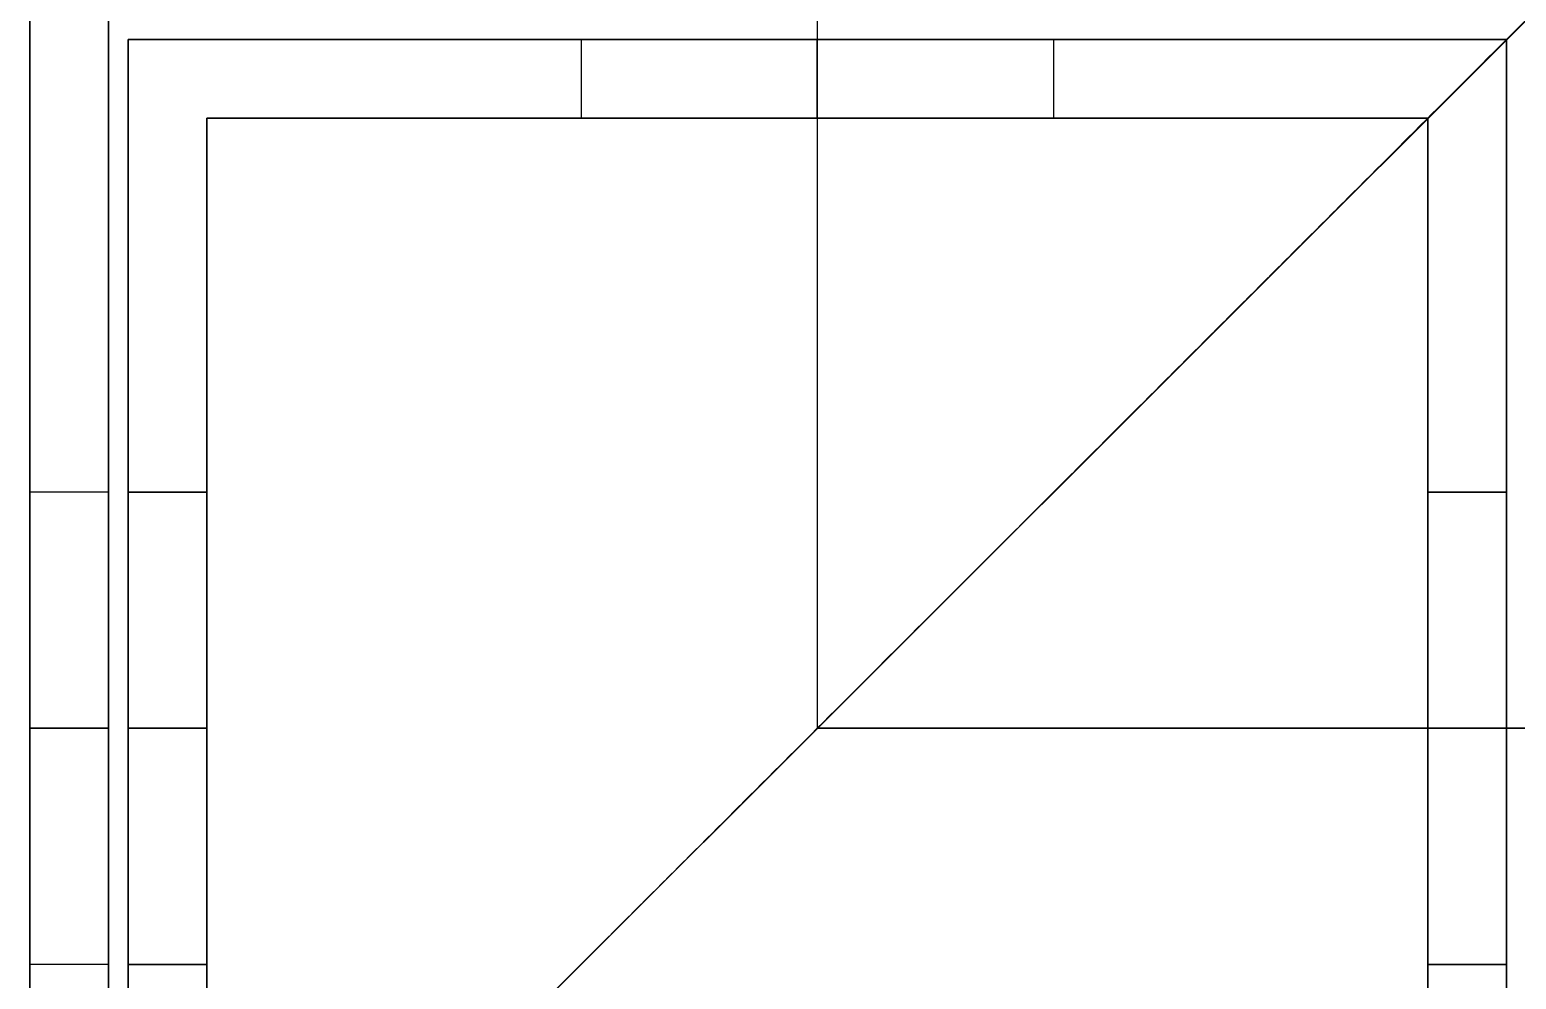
# Model space of a CAD drawing. Header units: millimetres. Extents: x -6529 to 809, y -8611 to 207.
# Drawn here: x -506.97 to -469.22, y -1095.01 to -1070.88 of the extents above; entities that cross this region are included whole.
import ezdxf

# ---------------------------------------------------------------- set-up
doc = ezdxf.new("R2010")
doc.units = ezdxf.units.MM
doc.header["$MEASUREMENT"] = 0
doc.layers.add('staal', color=5, linetype='Continuous', true_color=0x0000ff)

msp = doc.modelspace()

# ---------------------------------------------------------------- linework, layer by layer
at = {"layer": 'staal'}
for p, q in [((-506.974, -1108.633), (-466.974, -1068.633)), ((-506.974, -1108.633), (-466.974, -1068.633)), ((-466.974, -1068.633), (-506.974, -1108.633, 40)), ((-506.974, -1108.633, 676), (-466.974, -1068.633, 676)), ((-492.974, -1071.133, 95.5), (-492.974, -1073.133, 95.5)), ((-492.974, -1071.133, 170.5), (-492.974, -1073.133, 170.5)), ((-492.974, -1071.133, 545.5), (-492.974, -1073.133, 545.5)), ((-492.974, -1071.133, 620.5), (-492.974, -1073.133, 620.5)), ((-492.974, -1071.133, 846.5), (-492.974, -1073.133, 846.5)), ((-492.974, -1071.133, 771.5), (-492.974, -1073.133, 771.5)), ((-486.974, -1073.133, 40), (-486.974, -1071.133, 40)), ((-486.974, -1073.133, 208), (-486.974, -1071.133, 208)), ((-486.974, -1071.133, 101.5), (-486.974, -1073.133, 101.5)), ((-486.974, -1071.133, 89.5), (-486.974, -1073.133, 89.5)), ((-486.974, -1071.133, 176.5), (-486.974, -1073.133, 176.5)), ((-486.974, -1071.133, 164.5), (-486.974, -1073.133, 164.5)), ((-486.974, -1073.133, 676), (-486.974, -1071.133, 676)), ((-486.974, -1073.133, 508), (-486.974, -1071.133, 508)), ((-486.974, -1071.133, 539.5), (-486.974, -1073.133, 539.5)), ((-486.974, -1071.133, 551.5), (-486.974, -1073.133, 551.5)), ((-486.974, -1071.133, 614.5), (-486.974, -1073.133, 614.5)), ((-486.974, -1071.133, 626.5), (-486.974, -1073.133, 626.5)), ((-486.974, -1073.133, 716), (-486.974, -1071.133, 716)), ((-486.974, -1073.133, 884), (-486.974, -1071.133, 884)), ((-486.974, -1071.133, 852.5), (-486.974, -1073.133, 852.5)), ((-486.974, -1071.133, 840.5), (-486.974, -1073.133, 840.5)), ((-486.974, -1071.133, 777.5), (-486.974, -1073.133, 777.5)), ((-486.974, -1071.133, 765.5), (-486.974, -1073.133, 765.5)), ((-480.974, -1071.133, 95.5), (-480.974, -1073.133, 95.5)), ((-480.974, -1071.133, 170.5), (-480.974, -1073.133, 170.5)), ((-480.974, -1071.133, 545.5), (-480.974, -1073.133, 545.5)), ((-480.974, -1071.133, 620.5), (-480.974, -1073.133, 620.5)), ((-480.974, -1071.133, 846.5), (-480.974, -1073.133, 846.5)), ((-480.974, -1071.133, 771.5), (-480.974, -1073.133, 771.5)), ((-504.974, -1082.633, 95.5), (-506.974, -1082.633, 95.5)), ((-504.974, -1082.633, 170.5), (-506.974, -1082.633, 170.5)), ((-504.974, -1082.633, 320.5), (-506.974, -1082.633, 320.5)), ((-504.974, -1082.633, 245.5), (-506.974, -1082.633, 245.5)), ((-504.974, -1082.633, 470.5), (-506.974, -1082.633, 470.5)), ((-504.974, -1082.633, 395.5), (-506.974, -1082.633, 395.5)), ((-504.974, -1082.633, 620.5), (-506.974, -1082.633, 620.5)), ((-504.974, -1082.633, 545.5), (-506.974, -1082.633, 545.5)), ((-504.474, -1082.633, 95.5), (-502.474, -1082.633, 95.5)), ((-504.474, -1082.633, 170.5), (-502.474, -1082.633, 170.5)), ((-502.474, -1082.633, 620.5), (-504.474, -1082.633, 620.5)), ((-502.474, -1082.633, 545.5), (-504.474, -1082.633, 545.5)), ((-502.474, -1082.633, 771.5), (-504.474, -1082.633, 771.5)), ((-502.474, -1082.633, 846.5), (-504.474, -1082.633, 846.5)), ((-471.474, -1082.633, 95.5), (-469.474, -1082.633, 95.5)), ((-471.474, -1082.633, 170.5), (-469.474, -1082.633, 170.5)), ((-469.474, -1082.633, 620.5), (-471.474, -1082.633, 620.5)), ((-469.474, -1082.633, 545.5), (-471.474, -1082.633, 545.5)), ((-469.474, -1082.633, 771.5), (-471.474, -1082.633, 771.5)), ((-469.474, -1082.633, 846.5), (-471.474, -1082.633, 846.5)), ((-506.974, -1088.633, 40), (-504.974, -1088.633, 40)), ((-504.974, -1088.633, 89.5), (-506.974, -1088.633, 89.5)), ((-504.974, -1088.633, 101.5), (-506.974, -1088.633, 101.5)), ((-504.974, -1088.633, 164.5), (-506.974, -1088.633, 164.5)), ((-504.974, -1088.633, 176.5), (-506.974, -1088.633, 176.5)), ((-504.974, -1088.633, 314.5), (-506.974, -1088.633, 314.5)), ((-504.974, -1088.633, 326.5), (-506.974, -1088.633, 326.5)), ((-504.974, -1088.633, 239.5), (-506.974, -1088.633, 239.5)), ((-504.974, -1088.633, 251.5), (-506.974, -1088.633, 251.5)), ((-504.974, -1088.633, 464.5), (-506.974, -1088.633, 464.5)), ((-504.974, -1088.633, 476.5), (-506.974, -1088.633, 476.5)), ((-504.974, -1088.633, 389.5), (-506.974, -1088.633, 389.5)), ((-504.974, -1088.633, 401.5), (-506.974, -1088.633, 401.5)), ((-504.974, -1088.633, 614.5), (-506.974, -1088.633, 614.5)), ((-504.974, -1088.633, 626.5), (-506.974, -1088.633, 626.5)), ((-504.974, -1088.633, 539.5), (-506.974, -1088.633, 539.5)), ((-504.974, -1088.633, 551.5), (-506.974, -1088.633, 551.5)), ((-504.474, -1088.633, 40), (-502.474, -1088.633, 40)), ((-504.474, -1088.633, 208), (-502.474, -1088.633, 208)), ((-504.474, -1088.633, 101.5), (-502.474, -1088.633, 101.5)), ((-504.474, -1088.633, 89.5), (-502.474, -1088.633, 89.5)), ((-504.474, -1088.633, 176.5), (-502.474, -1088.633, 176.5)), ((-504.474, -1088.633, 164.5), (-502.474, -1088.633, 164.5)), ((-502.474, -1088.633, 676), (-504.474, -1088.633, 676)), ((-502.474, -1088.633, 508), (-504.474, -1088.633, 508)), ((-502.474, -1088.633, 614.5), (-504.474, -1088.633, 614.5)), ((-502.474, -1088.633, 626.5), (-504.474, -1088.633, 626.5)), ((-502.474, -1088.633, 539.5), (-504.474, -1088.633, 539.5)), ((-502.474, -1088.633, 551.5), (-504.474, -1088.633, 551.5)), ((-502.474, -1088.633, 716), (-504.474, -1088.633, 716)), ((-502.474, -1088.633, 884), (-504.474, -1088.633, 884)), ((-502.474, -1088.633, 777.5), (-504.474, -1088.633, 777.5)), ((-502.474, -1088.633, 765.5), (-504.474, -1088.633, 765.5)), ((-502.474, -1088.633, 852.5), (-504.474, -1088.633, 852.5)), ((-502.474, -1088.633, 840.5), (-504.474, -1088.633, 840.5)), ((-471.474, -1088.633, 40), (-469.474, -1088.633, 40)), ((-471.474, -1088.633, 208), (-469.474, -1088.633, 208)), ((-471.474, -1088.633, 101.5), (-469.474, -1088.633, 101.5)), ((-471.474, -1088.633, 89.5), (-469.474, -1088.633, 89.5)), ((-471.474, -1088.633, 176.5), (-469.474, -1088.633, 176.5)), ((-471.474, -1088.633, 164.5), (-469.474, -1088.633, 164.5)), ((-469.474, -1088.633, 676), (-471.474, -1088.633, 676)), ((-469.474, -1088.633, 508), (-471.474, -1088.633, 508)), ((-469.474, -1088.633, 614.5), (-471.474, -1088.633, 614.5)), ((-469.474, -1088.633, 626.5), (-471.474, -1088.633, 626.5)), ((-469.474, -1088.633, 539.5), (-471.474, -1088.633, 539.5)), ((-469.474, -1088.633, 551.5), (-471.474, -1088.633, 551.5)), ((-469.474, -1088.633, 716), (-471.474, -1088.633, 716)), ((-469.474, -1088.633, 884), (-471.474, -1088.633, 884)), ((-469.474, -1088.633, 777.5), (-471.474, -1088.633, 777.5)), ((-469.474, -1088.633, 765.5), (-471.474, -1088.633, 765.5)), ((-469.474, -1088.633, 852.5), (-471.474, -1088.633, 852.5)), ((-469.474, -1088.633, 840.5), (-471.474, -1088.633, 840.5)), ((-504.974, -1094.633, 95.5), (-506.974, -1094.633, 95.5)), ((-504.974, -1094.633, 170.5), (-506.974, -1094.633, 170.5)), ((-504.974, -1094.633, 320.5), (-506.974, -1094.633, 320.5)), ((-504.974, -1094.633, 245.5), (-506.974, -1094.633, 245.5)), ((-504.974, -1094.633, 470.5), (-506.974, -1094.633, 470.5)), ((-504.974, -1094.633, 395.5), (-506.974, -1094.633, 395.5)), ((-504.974, -1094.633, 620.5), (-506.974, -1094.633, 620.5)), ((-504.974, -1094.633, 545.5), (-506.974, -1094.633, 545.5)), ((-504.474, -1094.633, 95.5), (-502.474, -1094.633, 95.5)), ((-504.474, -1094.633, 170.5), (-502.474, -1094.633, 170.5)), ((-502.474, -1094.633, 620.5), (-504.474, -1094.633, 620.5)), ((-502.474, -1094.633, 545.5), (-504.474, -1094.633, 545.5)), ((-502.474, -1094.633, 771.5), (-504.474, -1094.633, 771.5)), ((-502.474, -1094.633, 846.5), (-504.474, -1094.633, 846.5)), ((-471.474, -1094.633, 95.5), (-469.474, -1094.633, 95.5)), ((-471.474, -1094.633, 170.5), (-469.474, -1094.633, 170.5)), ((-469.474, -1094.633, 620.5), (-471.474, -1094.633, 620.5)), ((-469.474, -1094.633, 545.5), (-471.474, -1094.633, 545.5)), ((-469.474, -1094.633, 771.5), (-471.474, -1094.633, 771.5)), ((-469.474, -1094.633, 846.5), (-471.474, -1094.633, 846.5))]:
    msp.add_line(p, q, dxfattribs=at)
msp.add_lwpolyline([(-506.974, 207.367), (809.026, 207.367), (809.026, -1108.633), (-506.974, -1108.633)], close=True, dxfattribs=at)
for points in [[(-506.974, 207.367), (-506.974, -450.633), (-506.974, -1108.633)], [(-506.974, 207.367, 40), (-506.974, -450.633, 40), (-506.974, -1108.633, 40)], [(-506.974, 207.367, 676), (-506.974, -450.633, 676), (-506.974, -1108.633, 676)], [(-506.974, 207.367, 716), (-506.974, -450.633, 716), (-506.974, -1108.633, 716)], [(-504.974, 205.367, 38), (-504.974, -450.633, 38), (-504.974, -1106.633, 38)], [(-504.974, 205.367, 2), (-504.974, -450.633, 2), (-504.974, -1106.633, 2)], [(-504.974, 205.367, 714), (-504.974, -450.633, 714), (-504.974, -1106.633, 714)], [(-504.974, 205.367, 678), (-504.974, -450.633, 678), (-504.974, -1106.633, 678)], [(-486.974, -1018.133, 716), (-486.974, -1053.383, 716), (-486.974, -1088.633, 716)], [(-486.974, -1018.133, 714), (-486.974, -1053.383, 714), (-486.974, -1088.633, 714)], [(-486.974, -1018.133, 678), (-486.974, -1053.383, 678), (-486.974, -1088.633, 678)], [(-486.974, -1018.133, 676), (-486.974, -1053.383, 676), (-486.974, -1088.633, 676)], [(-506.974, -1019.133, 20), (-506.974, -1063.883, 20), (-506.974, -1108.633, 20)], [(-506.974, -1019.133, 696), (-506.974, -1063.883, 696), (-506.974, -1108.633, 696)], [(-504.974, -1019.133, 20), (-504.974, -1062.883, 20), (-504.974, -1106.633, 20)], [(-504.974, -1019.133, 696), (-504.974, -1062.883, 696), (-504.974, -1106.633, 696)], [(-486.974, -1019.133, 40), (-486.974, -1053.883, 40), (-486.974, -1088.633, 40)], [(-486.974, -1019.133, 38), (-486.974, -1053.883, 38), (-486.974, -1088.633, 38)], [(-486.974, -1019.133, 2), (-486.974, -1053.883, 2), (-486.974, -1088.633, 2)], [(-486.974, -1019.133), (-486.974, -1053.883), (-486.974, -1088.633)], [(-506.974, -1108.633, 40), (-486.974, -1088.633, 40), (-466.974, -1068.633, 40)], [(-506.974, -1108.633, 40), (-486.974, -1088.633, 40), (-466.974, -1068.633, 40)], [(-506.974, -1108.633, 676), (-486.974, -1088.633, 676), (-466.974, -1068.633, 676)], [(-466.974, -1068.633, 716), (-486.974, -1088.633, 716), (-506.974, -1108.633, 716)], [(-506.974, -1108.633, 716), (-486.974, -1088.633, 716), (-466.974, -1068.633, 716)], [(-506.974, -1068.633, 40), (-506.974, -1088.633, 40), (-506.974, -1108.633, 40)], [(-506.974, -1068.633, 676), (-506.974, -1088.633, 676), (-506.974, -1108.633, 676)], [(-506.974, -1068.633, 658), (-506.974, -1088.633, 658), (-506.974, -1108.633, 658)], [(-468.974, -1070.633, 38), (-486.974, -1088.633, 38), (-504.974, -1106.633, 38)], [(-504.974, -1106.633, 2), (-486.974, -1088.633, 2), (-468.974, -1070.633, 2)], [(-468.974, -1070.633, 38), (-486.974, -1088.633, 38), (-504.974, -1106.633, 38)], [(-504.974, -1106.633, 2), (-486.974, -1088.633, 2), (-468.974, -1070.633, 2)], [(-504.974, -1106.633, 714), (-486.974, -1088.633, 714), (-468.974, -1070.633, 714)], [(-468.974, -1070.633, 678), (-486.974, -1088.633, 678), (-504.974, -1106.633, 678)], [(-468.974, -1070.633, 714), (-486.974, -1088.633, 714), (-504.974, -1106.633, 714)], [(-504.974, -1106.633, 678), (-486.974, -1088.633, 678), (-468.974, -1070.633, 678)], [(-504.974, -1106.633, 40), (-504.974, -1088.633, 40), (-504.974, -1070.633, 40)], [(-504.974, -1106.633, 676), (-504.974, -1088.633, 676), (-504.974, -1070.633, 676)], [(-504.974, -1106.633, 658), (-504.974, -1088.633, 658), (-504.974, -1070.633, 658)], [(-469.474, -1071.133, 40), (-486.974, -1071.133, 40), (-504.474, -1071.133, 40)], [(-504.474, -1071.133, 40), (-504.474, -1071.133, 124), (-504.474, -1071.133, 208)], [(-469.474, -1071.133, 208), (-486.974, -1071.133, 208), (-504.474, -1071.133, 208)], [(-504.474, -1071.133, 40), (-504.474, -1088.633, 40), (-504.474, -1106.133, 40)], [(-504.474, -1071.133, 208), (-504.474, -1088.633, 208), (-504.474, -1106.133, 208)], [(-469.474, -1071.133, 124), (-486.974, -1071.133, 124), (-504.474, -1071.133, 124)], [(-504.474, -1071.133, 124), (-504.474, -1088.633, 124), (-504.474, -1106.133, 124)], [(-504.474, -1106.133, 676), (-504.474, -1088.633, 676), (-504.474, -1071.133, 676)], [(-504.474, -1071.133, 676), (-504.474, -1071.133, 592), (-504.474, -1071.133, 508)], [(-504.474, -1106.133, 508), (-504.474, -1088.633, 508), (-504.474, -1071.133, 508)], [(-504.474, -1071.133, 676), (-486.974, -1071.133, 676), (-469.474, -1071.133, 676)], [(-504.474, -1071.133, 508), (-486.974, -1071.133, 508), (-469.474, -1071.133, 508)], [(-504.474, -1106.133, 592), (-504.474, -1088.633, 592), (-504.474, -1071.133, 592)], [(-504.474, -1071.133, 592), (-486.974, -1071.133, 592), (-469.474, -1071.133, 592)], [(-504.474, -1106.133, 716), (-504.474, -1088.633, 716), (-504.474, -1071.133, 716)], [(-504.474, -1071.133, 716), (-504.474, -1071.133, 800), (-504.474, -1071.133, 884)], [(-504.474, -1106.133, 884), (-504.474, -1088.633, 884), (-504.474, -1071.133, 884)], [(-504.474, -1071.133, 716), (-486.974, -1071.133, 716), (-469.474, -1071.133, 716)], [(-504.474, -1071.133, 884), (-486.974, -1071.133, 884), (-469.474, -1071.133, 884)], [(-504.474, -1106.133, 800), (-504.474, -1088.633, 800), (-504.474, -1071.133, 800)], [(-504.474, -1071.133, 800), (-486.974, -1071.133, 800), (-469.474, -1071.133, 800)], [(-486.974, -1071.133, 40), (-486.974, -1071.133, 64.75), (-486.974, -1071.133, 89.5)], [(-486.974, -1071.133, 101.5), (-486.974, -1071.133, 133), (-486.974, -1071.133, 164.5)], [(-486.974, -1071.133, 176.5), (-486.974, -1071.133, 192.25), (-486.974, -1071.133, 208)], [(-486.974, -1071.133, 676), (-486.974, -1071.133, 651.25), (-486.974, -1071.133, 626.5)], [(-486.974, -1071.133, 614.5), (-486.974, -1071.133, 583), (-486.974, -1071.133, 551.5)], [(-486.974, -1071.133, 539.5), (-486.974, -1071.133, 523.75), (-486.974, -1071.133, 508)], [(-486.974, -1071.133, 716), (-486.974, -1071.133, 740.75), (-486.974, -1071.133, 765.5)], [(-486.974, -1071.133, 777.5), (-486.974, -1071.133, 809), (-486.974, -1071.133, 840.5)], [(-486.974, -1071.133, 852.5), (-486.974, -1071.133, 868.25), (-486.974, -1071.133, 884)], [(-469.474, -1106.133, 40), (-469.474, -1088.633, 40), (-469.474, -1071.133, 40)], [(-469.474, -1071.133, 40), (-469.474, -1071.133, 124), (-469.474, -1071.133, 208)], [(-469.474, -1106.133, 208), (-469.474, -1088.633, 208), (-469.474, -1071.133, 208)], [(-469.474, -1106.133, 124), (-469.474, -1088.633, 124), (-469.474, -1071.133, 124)], [(-469.474, -1071.133, 676), (-469.474, -1071.133, 592), (-469.474, -1071.133, 508)], [(-469.474, -1071.133, 676), (-469.474, -1088.633, 676), (-469.474, -1106.133, 676)], [(-469.474, -1071.133, 508), (-469.474, -1088.633, 508), (-469.474, -1106.133, 508)], [(-469.474, -1071.133, 592), (-469.474, -1088.633, 592), (-469.474, -1106.133, 592)], [(-469.474, -1071.133, 716), (-469.474, -1071.133, 800), (-469.474, -1071.133, 884)], [(-469.474, -1071.133, 716), (-469.474, -1088.633, 716), (-469.474, -1106.133, 716)], [(-469.474, -1071.133, 884), (-469.474, -1088.633, 884), (-469.474, -1106.133, 884)], [(-469.474, -1071.133, 800), (-469.474, -1088.633, 800), (-469.474, -1106.133, 800)], [(-502.474, -1104.133, 40), (-502.474, -1088.633, 40), (-502.474, -1073.133, 40)], [(-502.474, -1073.133, 40), (-502.474, -1073.133, 124), (-502.474, -1073.133, 208)], [(-502.474, -1104.133, 208), (-502.474, -1088.633, 208), (-502.474, -1073.133, 208)], [(-502.474, -1073.133, 40), (-486.974, -1073.133, 40), (-471.474, -1073.133, 40)], [(-502.474, -1073.133, 208), (-486.974, -1073.133, 208), (-471.474, -1073.133, 208)], [(-502.474, -1104.133, 124), (-502.474, -1088.633, 124), (-502.474, -1073.133, 124)], [(-502.474, -1073.133, 124), (-486.974, -1073.133, 124), (-471.474, -1073.133, 124)], [(-471.474, -1073.133, 676), (-486.974, -1073.133, 676), (-502.474, -1073.133, 676)], [(-502.474, -1073.133, 676), (-502.474, -1073.133, 592), (-502.474, -1073.133, 508)], [(-471.474, -1073.133, 508), (-486.974, -1073.133, 508), (-502.474, -1073.133, 508)], [(-502.474, -1073.133, 676), (-502.474, -1088.633, 676), (-502.474, -1104.133, 676)], [(-502.474, -1073.133, 508), (-502.474, -1088.633, 508), (-502.474, -1104.133, 508)], [(-471.474, -1073.133, 592), (-486.974, -1073.133, 592), (-502.474, -1073.133, 592)], [(-502.474, -1073.133, 592), (-502.474, -1088.633, 592), (-502.474, -1104.133, 592)], [(-471.474, -1073.133, 716), (-486.974, -1073.133, 716), (-502.474, -1073.133, 716)], [(-502.474, -1073.133, 716), (-502.474, -1073.133, 800), (-502.474, -1073.133, 884)], [(-471.474, -1073.133, 884), (-486.974, -1073.133, 884), (-502.474, -1073.133, 884)], [(-502.474, -1073.133, 716), (-502.474, -1088.633, 716), (-502.474, -1104.133, 716)], [(-502.474, -1073.133, 884), (-502.474, -1088.633, 884), (-502.474, -1104.133, 884)], [(-471.474, -1073.133, 800), (-486.974, -1073.133, 800), (-502.474, -1073.133, 800)], [(-502.474, -1073.133, 800), (-502.474, -1088.633, 800), (-502.474, -1104.133, 800)], [(-486.974, -1073.133, 40), (-486.974, -1073.133, 64.75), (-486.974, -1073.133, 89.5)], [(-486.974, -1073.133, 101.5), (-486.974, -1073.133, 133), (-486.974, -1073.133, 164.5)], [(-486.974, -1073.133, 176.5), (-486.974, -1073.133, 192.25), (-486.974, -1073.133, 208)], [(-486.974, -1073.133, 676), (-486.974, -1073.133, 651.25), (-486.974, -1073.133, 626.5)], [(-486.974, -1073.133, 614.5), (-486.974, -1073.133, 583), (-486.974, -1073.133, 551.5)], [(-486.974, -1073.133, 539.5), (-486.974, -1073.133, 523.75), (-486.974, -1073.133, 508)], [(-486.974, -1073.133, 716), (-486.974, -1073.133, 740.75), (-486.974, -1073.133, 765.5)], [(-486.974, -1073.133, 777.5), (-486.974, -1073.133, 809), (-486.974, -1073.133, 840.5)], [(-486.974, -1073.133, 852.5), (-486.974, -1073.133, 868.25), (-486.974, -1073.133, 884)], [(-471.474, -1073.133, 40), (-471.474, -1073.133, 124), (-471.474, -1073.133, 208)], [(-471.474, -1073.133, 40), (-471.474, -1088.633, 40), (-471.474, -1104.133, 40)], [(-471.474, -1073.133, 208), (-471.474, -1088.633, 208), (-471.474, -1104.133, 208)], [(-471.474, -1073.133, 124), (-471.474, -1088.633, 124), (-471.474, -1104.133, 124)], [(-471.474, -1104.133, 676), (-471.474, -1088.633, 676), (-471.474, -1073.133, 676)], [(-471.474, -1073.133, 676), (-471.474, -1073.133, 592), (-471.474, -1073.133, 508)], [(-471.474, -1104.133, 508), (-471.474, -1088.633, 508), (-471.474, -1073.133, 508)], [(-471.474, -1104.133, 592), (-471.474, -1088.633, 592), (-471.474, -1073.133, 592)], [(-471.474, -1104.133, 716), (-471.474, -1088.633, 716), (-471.474, -1073.133, 716)], [(-471.474, -1073.133, 716), (-471.474, -1073.133, 800), (-471.474, -1073.133, 884)], [(-471.474, -1104.133, 884), (-471.474, -1088.633, 884), (-471.474, -1073.133, 884)], [(-471.474, -1104.133, 800), (-471.474, -1088.633, 800), (-471.474, -1073.133, 800)], [(-506.974, -1088.633, 40), (-506.974, -1088.633, 64.75), (-506.974, -1088.633, 89.5)], [(-506.974, -1088.633, 101.5), (-506.974, -1088.633, 133), (-506.974, -1088.633, 164.5)], [(-506.974, -1088.633, 176.5), (-506.974, -1088.633, 208), (-506.974, -1088.633, 239.5)], [(-506.974, -1088.633, 251.5), (-506.974, -1088.633, 283), (-506.974, -1088.633, 314.5)], [(-506.974, -1088.633, 326.5), (-506.974, -1088.633, 358), (-506.974, -1088.633, 389.5)], [(-506.974, -1088.633, 401.5), (-506.974, -1088.633, 433), (-506.974, -1088.633, 464.5)], [(-506.974, -1088.633, 476.5), (-506.974, -1088.633, 508), (-506.974, -1088.633, 539.5)], [(-506.974, -1088.633, 551.5), (-506.974, -1088.633, 583), (-506.974, -1088.633, 614.5)], [(-506.974, -1088.633, 626.5), (-506.974, -1088.633, 651.25), (-506.974, -1088.633, 676)], [(-504.974, -1088.633, 40), (-504.974, -1088.633, 64.75), (-504.974, -1088.633, 89.5)], [(-504.974, -1088.633, 101.5), (-504.974, -1088.633, 133), (-504.974, -1088.633, 164.5)], [(-504.974, -1088.633, 176.5), (-504.974, -1088.633, 208), (-504.974, -1088.633, 239.5)], [(-504.974, -1088.633, 251.5), (-504.974, -1088.633, 283), (-504.974, -1088.633, 314.5)], [(-504.974, -1088.633, 326.5), (-504.974, -1088.633, 358), (-504.974, -1088.633, 389.5)], [(-504.974, -1088.633, 401.5), (-504.974, -1088.633, 433), (-504.974, -1088.633, 464.5)], [(-504.974, -1088.633, 476.5), (-504.974, -1088.633, 508), (-504.974, -1088.633, 539.5)], [(-504.974, -1088.633, 551.5), (-504.974, -1088.633, 583), (-504.974, -1088.633, 614.5)], [(-504.974, -1088.633, 626.5), (-504.974, -1088.633, 651.25), (-504.974, -1088.633, 676)], [(-504.474, -1088.633, 40), (-504.474, -1088.633, 64.75), (-504.474, -1088.633, 89.5)], [(-504.474, -1088.633, 101.5), (-504.474, -1088.633, 133), (-504.474, -1088.633, 164.5)], [(-504.474, -1088.633, 176.5), (-504.474, -1088.633, 192.25), (-504.474, -1088.633, 208)], [(-504.474, -1088.633, 676), (-504.474, -1088.633, 651.25), (-504.474, -1088.633, 626.5)], [(-504.474, -1088.633, 614.5), (-504.474, -1088.633, 583), (-504.474, -1088.633, 551.5)], [(-504.474, -1088.633, 539.5), (-504.474, -1088.633, 523.75), (-504.474, -1088.633, 508)], [(-504.474, -1088.633, 716), (-504.474, -1088.633, 740.75), (-504.474, -1088.633, 765.5)], [(-504.474, -1088.633, 777.5), (-504.474, -1088.633, 809), (-504.474, -1088.633, 840.5)], [(-504.474, -1088.633, 852.5), (-504.474, -1088.633, 868.25), (-504.474, -1088.633, 884)], [(-502.474, -1088.633, 40), (-502.474, -1088.633, 64.75), (-502.474, -1088.633, 89.5)], [(-502.474, -1088.633, 101.5), (-502.474, -1088.633, 133), (-502.474, -1088.633, 164.5)], [(-502.474, -1088.633, 176.5), (-502.474, -1088.633, 192.25), (-502.474, -1088.633, 208)], [(-502.474, -1088.633, 676), (-502.474, -1088.633, 651.25), (-502.474, -1088.633, 626.5)], [(-502.474, -1088.633, 614.5), (-502.474, -1088.633, 583), (-502.474, -1088.633, 551.5)], [(-502.474, -1088.633, 539.5), (-502.474, -1088.633, 523.75), (-502.474, -1088.633, 508)], [(-502.474, -1088.633, 716), (-502.474, -1088.633, 740.75), (-502.474, -1088.633, 765.5)], [(-502.474, -1088.633, 777.5), (-502.474, -1088.633, 809), (-502.474, -1088.633, 840.5)], [(-502.474, -1088.633, 852.5), (-502.474, -1088.633, 868.25), (-502.474, -1088.633, 884)], [(-416.474, -1088.633, 40), (-451.724, -1088.633, 40), (-486.974, -1088.633, 40)], [(-416.474, -1088.633, 38), (-451.724, -1088.633, 38), (-486.974, -1088.633, 38)], [(-416.474, -1088.633, 2), (-451.724, -1088.633, 2), (-486.974, -1088.633, 2)], [(-416.474, -1088.633), (-451.724, -1088.633), (-486.974, -1088.633)], [(-486.974, -1088.633, 716), (-451.724, -1088.633, 716), (-416.474, -1088.633, 716)], [(-486.974, -1088.633, 714), (-451.724, -1088.633, 714), (-416.474, -1088.633, 714)], [(-486.974, -1088.633, 678), (-451.724, -1088.633, 678), (-416.474, -1088.633, 678)], [(-486.974, -1088.633, 676), (-451.724, -1088.633, 676), (-416.474, -1088.633, 676)], [(-486.974, -1088.633, 676), (-486.974, -1088.633, 677), (-486.974, -1088.633, 678)], [(-486.974, -1088.633, 714), (-486.974, -1088.633, 715), (-486.974, -1088.633, 716)], [(-471.474, -1088.633, 40), (-471.474, -1088.633, 64.75), (-471.474, -1088.633, 89.5)], [(-471.474, -1088.633, 101.5), (-471.474, -1088.633, 133), (-471.474, -1088.633, 164.5)], [(-471.474, -1088.633, 176.5), (-471.474, -1088.633, 192.25), (-471.474, -1088.633, 208)], [(-471.474, -1088.633, 676), (-471.474, -1088.633, 651.25), (-471.474, -1088.633, 626.5)], [(-471.474, -1088.633, 614.5), (-471.474, -1088.633, 583), (-471.474, -1088.633, 551.5)], [(-471.474, -1088.633, 539.5), (-471.474, -1088.633, 523.75), (-471.474, -1088.633, 508)], [(-471.474, -1088.633, 716), (-471.474, -1088.633, 740.75), (-471.474, -1088.633, 765.5)], [(-471.474, -1088.633, 777.5), (-471.474, -1088.633, 809), (-471.474, -1088.633, 840.5)], [(-471.474, -1088.633, 852.5), (-471.474, -1088.633, 868.25), (-471.474, -1088.633, 884)], [(-469.474, -1088.633, 40), (-469.474, -1088.633, 64.75), (-469.474, -1088.633, 89.5)], [(-469.474, -1088.633, 101.5), (-469.474, -1088.633, 133), (-469.474, -1088.633, 164.5)], [(-469.474, -1088.633, 176.5), (-469.474, -1088.633, 192.25), (-469.474, -1088.633, 208)], [(-469.474, -1088.633, 676), (-469.474, -1088.633, 651.25), (-469.474, -1088.633, 626.5)], [(-469.474, -1088.633, 614.5), (-469.474, -1088.633, 583), (-469.474, -1088.633, 551.5)], [(-469.474, -1088.633, 539.5), (-469.474, -1088.633, 523.75), (-469.474, -1088.633, 508)], [(-469.474, -1088.633, 716), (-469.474, -1088.633, 740.75), (-469.474, -1088.633, 765.5)], [(-469.474, -1088.633, 777.5), (-469.474, -1088.633, 809), (-469.474, -1088.633, 840.5)], [(-469.474, -1088.633, 852.5), (-469.474, -1088.633, 868.25), (-469.474, -1088.633, 884)], [(-487.127, -1088.786, 40), (-487.127, -1088.786, 39), (-487.127, -1088.786, 38)], [(-487.127, -1088.786, 2), (-487.127, -1088.786, 1), (-487.127, -1088.786)], [(-487.127, -1088.786, 40), (-487.127, -1088.786, 39), (-487.127, -1088.786, 38)], [(-487.127, -1088.786, 2), (-487.127, -1088.786, 1), (-487.127, -1088.786)], [(-487.127, -1088.786, 716), (-487.127, -1088.786, 715), (-487.127, -1088.786, 714)], [(-487.127, -1088.786, 678), (-487.127, -1088.786, 677), (-487.127, -1088.786, 676)]]:
    msp.add_open_spline(points, degree=2, dxfattribs=at)
for points, weights, knots in [([(-480.974, -1071.133, 95.5), (-480.974, -1071.133, 101.5), (-486.974, -1071.133, 101.5), (-492.974, -1071.133, 101.5), (-492.974, -1071.133, 95.5), (-492.974, -1071.133, 89.5), (-486.974, -1071.133, 89.5), (-480.974, -1071.133, 89.5), (-480.974, -1071.133, 95.5)], [1, 0.707106781187, 1, 0.707106781187, 1, 0.707106781187, 1, 0.707106781187, 1], [0, 0, 0, 7.853982, 7.853982, 15.707963, 15.707963, 23.561945, 23.561945, 31.415927, 31.415927, 31.415927]), ([(-480.974, -1071.133, 170.5), (-480.974, -1071.133, 176.5), (-486.974, -1071.133, 176.5), (-492.974, -1071.133, 176.5), (-492.974, -1071.133, 170.5), (-492.974, -1071.133, 164.5), (-486.974, -1071.133, 164.5), (-480.974, -1071.133, 164.5), (-480.974, -1071.133, 170.5)], [1, 0.707106781187, 1, 0.707106781187, 1, 0.707106781187, 1, 0.707106781187, 1], [0, 0, 0, 7.853982, 7.853982, 15.707963, 15.707963, 23.561945, 23.561945, 31.415927, 31.415927, 31.415927]), ([(-492.974, -1071.133, 545.5), (-492.974, -1071.133, 539.5), (-486.974, -1071.133, 539.5), (-480.974, -1071.133, 539.5), (-480.974, -1071.133, 545.5), (-480.974, -1071.133, 551.5), (-486.974, -1071.133, 551.5), (-492.974, -1071.133, 551.5), (-492.974, -1071.133, 545.5)], [1, 0.707106781187, 1, 0.707106781187, 1, 0.707106781187, 1, 0.707106781187, 1], [0, 0, 0, 7.853982, 7.853982, 15.707963, 15.707963, 23.561945, 23.561945, 31.415927, 31.415927, 31.415927]), ([(-492.974, -1071.133, 620.5), (-492.974, -1071.133, 614.5), (-486.974, -1071.133, 614.5), (-480.974, -1071.133, 614.5), (-480.974, -1071.133, 620.5), (-480.974, -1071.133, 626.5), (-486.974, -1071.133, 626.5), (-492.974, -1071.133, 626.5), (-492.974, -1071.133, 620.5)], [1, 0.707106781187, 1, 0.707106781187, 1, 0.707106781187, 1, 0.707106781187, 1], [0, 0, 0, 7.853982, 7.853982, 15.707963, 15.707963, 23.561945, 23.561945, 31.415927, 31.415927, 31.415927]), ([(-492.974, -1071.133, 846.5), (-492.974, -1071.133, 852.5), (-486.974, -1071.133, 852.5), (-480.974, -1071.133, 852.5), (-480.974, -1071.133, 846.5), (-480.974, -1071.133, 840.5), (-486.974, -1071.133, 840.5), (-492.974, -1071.133, 840.5), (-492.974, -1071.133, 846.5)], [1, 0.707106781187, 1, 0.707106781187, 1, 0.707106781187, 1, 0.707106781187, 1], [0, 0, 0, 7.853982, 7.853982, 15.707963, 15.707963, 23.561945, 23.561945, 31.415927, 31.415927, 31.415927]), ([(-492.974, -1071.133, 771.5), (-492.974, -1071.133, 777.5), (-486.974, -1071.133, 777.5), (-480.974, -1071.133, 777.5), (-480.974, -1071.133, 771.5), (-480.974, -1071.133, 765.5), (-486.974, -1071.133, 765.5), (-492.974, -1071.133, 765.5), (-492.974, -1071.133, 771.5)], [1, 0.707106781187, 1, 0.707106781187, 1, 0.707106781187, 1, 0.707106781187, 1], [0, 0, 0, 7.853982, 7.853982, 15.707963, 15.707963, 23.561945, 23.561945, 31.415927, 31.415927, 31.415927]), ([(-480.974, -1073.133, 95.5), (-480.974, -1073.133, 89.5), (-486.974, -1073.133, 89.5), (-492.974, -1073.133, 89.5), (-492.974, -1073.133, 95.5), (-492.974, -1073.133, 101.5), (-486.974, -1073.133, 101.5), (-480.974, -1073.133, 101.5), (-480.974, -1073.133, 95.5)], [1, 0.707106781187, 1, 0.707106781187, 1, 0.707106781187, 1, 0.707106781187, 1], [-31.415927, -31.415927, -31.415927, -23.561945, -23.561945, -15.707963, -15.707963, -7.853982, -7.853982, 0, 0, 0]), ([(-480.974, -1073.133, 170.5), (-480.974, -1073.133, 164.5), (-486.974, -1073.133, 164.5), (-492.974, -1073.133, 164.5), (-492.974, -1073.133, 170.5), (-492.974, -1073.133, 176.5), (-486.974, -1073.133, 176.5), (-480.974, -1073.133, 176.5), (-480.974, -1073.133, 170.5)], [1, 0.707106781187, 1, 0.707106781187, 1, 0.707106781187, 1, 0.707106781187, 1], [-31.415927, -31.415927, -31.415927, -23.561945, -23.561945, -15.707963, -15.707963, -7.853982, -7.853982, 0, 0, 0]), ([(-492.974, -1073.133, 545.5), (-492.974, -1073.133, 551.5), (-486.974, -1073.133, 551.5), (-480.974, -1073.133, 551.5), (-480.974, -1073.133, 545.5), (-480.974, -1073.133, 539.5), (-486.974, -1073.133, 539.5), (-492.974, -1073.133, 539.5), (-492.974, -1073.133, 545.5)], [1, 0.707106781187, 1, 0.707106781187, 1, 0.707106781187, 1, 0.707106781187, 1], [-31.415927, -31.415927, -31.415927, -23.561945, -23.561945, -15.707963, -15.707963, -7.853982, -7.853982, 0, 0, 0]), ([(-492.974, -1073.133, 620.5), (-492.974, -1073.133, 626.5), (-486.974, -1073.133, 626.5), (-480.974, -1073.133, 626.5), (-480.974, -1073.133, 620.5), (-480.974, -1073.133, 614.5), (-486.974, -1073.133, 614.5), (-492.974, -1073.133, 614.5), (-492.974, -1073.133, 620.5)], [1, 0.707106781187, 1, 0.707106781187, 1, 0.707106781187, 1, 0.707106781187, 1], [-31.415927, -31.415927, -31.415927, -23.561945, -23.561945, -15.707963, -15.707963, -7.853982, -7.853982, 0, 0, 0]), ([(-492.974, -1073.133, 846.5), (-492.974, -1073.133, 840.5), (-486.974, -1073.133, 840.5), (-480.974, -1073.133, 840.5), (-480.974, -1073.133, 846.5), (-480.974, -1073.133, 852.5), (-486.974, -1073.133, 852.5), (-492.974, -1073.133, 852.5), (-492.974, -1073.133, 846.5)], [1, 0.707106781187, 1, 0.707106781187, 1, 0.707106781187, 1, 0.707106781187, 1], [-31.415927, -31.415927, -31.415927, -23.561945, -23.561945, -15.707963, -15.707963, -7.853982, -7.853982, 0, 0, 0]), ([(-492.974, -1073.133, 771.5), (-492.974, -1073.133, 765.5), (-486.974, -1073.133, 765.5), (-480.974, -1073.133, 765.5), (-480.974, -1073.133, 771.5), (-480.974, -1073.133, 777.5), (-486.974, -1073.133, 777.5), (-492.974, -1073.133, 777.5), (-492.974, -1073.133, 771.5)], [1, 0.707106781187, 1, 0.707106781187, 1, 0.707106781187, 1, 0.707106781187, 1], [-31.415927, -31.415927, -31.415927, -23.561945, -23.561945, -15.707963, -15.707963, -7.853982, -7.853982, 0, 0, 0]), ([(-506.974, -1082.633, 95.5), (-506.974, -1082.633, 101.5), (-506.974, -1088.633, 101.5), (-506.974, -1094.633, 101.5), (-506.974, -1094.633, 95.5), (-506.974, -1094.633, 89.5), (-506.974, -1088.633, 89.5), (-506.974, -1082.633, 89.5), (-506.974, -1082.633, 95.5)], [1, 0.707106781187, 1, 0.707106781187, 1, 0.707106781187, 1, 0.707106781187, 1], [0, 0, 0, 7.853982, 7.853982, 15.707963, 15.707963, 23.561945, 23.561945, 31.415927, 31.415927, 31.415927]), ([(-506.974, -1082.633, 170.5), (-506.974, -1082.633, 176.5), (-506.974, -1088.633, 176.5), (-506.974, -1094.633, 176.5), (-506.974, -1094.633, 170.5), (-506.974, -1094.633, 164.5), (-506.974, -1088.633, 164.5), (-506.974, -1082.633, 164.5), (-506.974, -1082.633, 170.5)], [1, 0.707106781187, 1, 0.707106781187, 1, 0.707106781187, 1, 0.707106781187, 1], [0, 0, 0, 7.853982, 7.853982, 15.707963, 15.707963, 23.561945, 23.561945, 31.415927, 31.415927, 31.415927]), ([(-506.974, -1082.633, 320.5), (-506.974, -1082.633, 326.5), (-506.974, -1088.633, 326.5), (-506.974, -1094.633, 326.5), (-506.974, -1094.633, 320.5), (-506.974, -1094.633, 314.5), (-506.974, -1088.633, 314.5), (-506.974, -1082.633, 314.5), (-506.974, -1082.633, 320.5)], [1, 0.707106781187, 1, 0.707106781187, 1, 0.707106781187, 1, 0.707106781187, 1], [0, 0, 0, 7.853982, 7.853982, 15.707963, 15.707963, 23.561945, 23.561945, 31.415927, 31.415927, 31.415927]), ([(-506.974, -1082.633, 245.5), (-506.974, -1082.633, 251.5), (-506.974, -1088.633, 251.5), (-506.974, -1094.633, 251.5), (-506.974, -1094.633, 245.5), (-506.974, -1094.633, 239.5), (-506.974, -1088.633, 239.5), (-506.974, -1082.633, 239.5), (-506.974, -1082.633, 245.5)], [0.999999860338, 0.707106851018, 1, 0.707106781187, 1, 0.707106781187, 1, 0.707106781187, 1], [0, 0, 0, 7.85398, 7.85398, 15.707962, 15.707962, 23.561944, 23.561944, 31.415927, 31.415927, 31.415927]), ([(-506.974, -1082.633, 470.5), (-506.974, -1082.633, 476.5), (-506.974, -1088.633, 476.5), (-506.974, -1094.633, 476.5), (-506.974, -1094.633, 470.5), (-506.974, -1094.633, 464.5), (-506.974, -1088.633, 464.5), (-506.974, -1082.633, 464.5), (-506.974, -1082.633, 470.5)], [0.999999860338, 0.707106851018, 1, 0.707106781187, 1, 0.707106781187, 1, 0.707106781187, 1], [0, 0, 0, 7.85398, 7.85398, 15.707962, 15.707962, 23.561944, 23.561944, 31.415927, 31.415927, 31.415927]), ([(-506.974, -1082.633, 395.5), (-506.974, -1082.633, 401.5), (-506.974, -1088.633, 401.5), (-506.974, -1094.633, 401.5), (-506.974, -1094.633, 395.5), (-506.974, -1094.633, 389.5), (-506.974, -1088.633, 389.5), (-506.974, -1082.633, 389.5), (-506.974, -1082.633, 395.5)], [1, 0.707106781187, 1, 0.707106781187, 1, 0.707106781187, 1, 0.707106781187, 1], [0, 0, 0, 7.853982, 7.853982, 15.707963, 15.707963, 23.561945, 23.561945, 31.415927, 31.415927, 31.415927]), ([(-506.974, -1082.633, 620.5), (-506.974, -1082.633, 626.5), (-506.974, -1088.633, 626.5), (-506.974, -1094.633, 626.5), (-506.974, -1094.633, 620.5), (-506.974, -1094.633, 614.5), (-506.974, -1088.633, 614.5), (-506.974, -1082.633, 614.5), (-506.974, -1082.633, 620.5)], [1, 0.707106781187, 1, 0.707106781187, 1, 0.707106781187, 1, 0.707106781187, 1], [0, 0, 0, 7.853982, 7.853982, 15.707963, 15.707963, 23.561945, 23.561945, 31.415927, 31.415927, 31.415927]), ([(-506.974, -1082.633, 545.5), (-506.974, -1082.633, 551.5), (-506.974, -1088.633, 551.5), (-506.974, -1094.633, 551.5), (-506.974, -1094.633, 545.5), (-506.974, -1094.633, 539.5), (-506.974, -1088.633, 539.5), (-506.974, -1082.633, 539.5), (-506.974, -1082.633, 545.5)], [1, 0.707106781187, 1, 0.707106781187, 1, 0.707106781187, 1, 0.707106781187, 1], [0, 0, 0, 7.853982, 7.853982, 15.707963, 15.707963, 23.561945, 23.561945, 31.415927, 31.415927, 31.415927]), ([(-506.974, -1082.633, 95.5), (-506.974, -1082.633, 89.5), (-506.974, -1088.633, 89.5), (-506.974, -1094.633, 89.5), (-506.974, -1094.633, 95.5)], [1, 0.707106781187, 1, 0.707106781187, 1], [-31.415927, -31.415927, -31.415927, -23.561945, -23.561945, -15.707963, -15.707963, -15.707963]), ([(-506.974, -1082.633, 170.5), (-506.974, -1082.633, 164.5), (-506.974, -1088.633, 164.5), (-506.974, -1094.633, 164.5), (-506.974, -1094.633, 170.5)], [1, 0.707106781187, 1, 0.707106781187, 1], [-31.415927, -31.415927, -31.415927, -23.561945, -23.561945, -15.707963, -15.707963, -15.707963]), ([(-506.974, -1082.633, 320.5), (-506.974, -1082.633, 314.5), (-506.974, -1088.633, 314.5), (-506.974, -1094.633, 314.5), (-506.974, -1094.633, 320.5)], [1, 0.707106781187, 1, 0.707106781187, 1], [-31.415927, -31.415927, -31.415927, -23.561945, -23.561945, -15.707963, -15.707963, -15.707963]), ([(-506.974, -1082.633, 245.5), (-506.974, -1082.633, 239.5), (-506.974, -1088.633, 239.5), (-506.974, -1094.633, 239.5), (-506.974, -1094.633, 245.5)], [1, 0.707106781187, 1, 0.707106781187, 1], [-31.415927, -31.415927, -31.415927, -23.561945, -23.561945, -15.707963, -15.707963, -15.707963]), ([(-506.974, -1082.633, 470.5), (-506.974, -1082.633, 464.5), (-506.974, -1088.633, 464.5), (-506.974, -1094.633, 464.5), (-506.974, -1094.633, 470.5)], [1, 0.707106781187, 1, 0.707106781187, 1], [-31.415927, -31.415927, -31.415927, -23.561945, -23.561945, -15.707963, -15.707963, -15.707963]), ([(-506.974, -1082.633, 395.5), (-506.974, -1082.633, 389.5), (-506.974, -1088.633, 389.5), (-506.974, -1094.633, 389.5), (-506.974, -1094.633, 395.5)], [1, 0.707106781187, 1, 0.707106781187, 1], [-31.415927, -31.415927, -31.415927, -23.561945, -23.561945, -15.707963, -15.707963, -15.707963]), ([(-506.974, -1082.633, 620.5), (-506.974, -1082.633, 614.5), (-506.974, -1088.633, 614.5), (-506.974, -1094.633, 614.5), (-506.974, -1094.633, 620.5)], [1, 0.707106781187, 1, 0.707106781187, 1], [-31.415927, -31.415927, -31.415927, -23.561945, -23.561945, -15.707963, -15.707963, -15.707963]), ([(-506.974, -1082.633, 545.5), (-506.974, -1082.633, 539.5), (-506.974, -1088.633, 539.5), (-506.974, -1094.633, 539.5), (-506.974, -1094.633, 545.5)], [1, 0.707106781187, 1, 0.707106781187, 1], [-31.415927, -31.415927, -31.415927, -23.561945, -23.561945, -15.707963, -15.707963, -15.707963]), ([(-504.974, -1082.633, 95.5), (-504.974, -1082.633, 89.5), (-504.974, -1088.633, 89.5), (-504.974, -1094.633, 89.5), (-504.974, -1094.633, 95.5), (-504.974, -1094.633, 101.5), (-504.974, -1088.633, 101.5), (-504.974, -1082.633, 101.5), (-504.974, -1082.633, 95.5)], [1, 0.707106781187, 1, 0.707106781187, 1, 0.707106781187, 1, 0.707106781187, 1], [-31.415927, -31.415927, -31.415927, -23.561945, -23.561945, -15.707963, -15.707963, -7.853982, -7.853982, 0, 0, 0]), ([(-504.974, -1082.633, 170.5), (-504.974, -1082.633, 164.5), (-504.974, -1088.633, 164.5), (-504.974, -1094.633, 164.5), (-504.974, -1094.633, 170.5), (-504.974, -1094.633, 176.5), (-504.974, -1088.633, 176.5), (-504.974, -1082.633, 176.5), (-504.974, -1082.633, 170.5)], [1, 0.707106781187, 1, 0.707106781187, 1, 0.707106781187, 1, 0.707106781187, 1], [-31.415927, -31.415927, -31.415927, -23.561945, -23.561945, -15.707963, -15.707963, -7.853982, -7.853982, 0, 0, 0]), ([(-504.974, -1082.633, 320.5), (-504.974, -1082.633, 314.5), (-504.974, -1088.633, 314.5), (-504.974, -1094.633, 314.5), (-504.974, -1094.633, 320.5), (-504.974, -1094.633, 326.5), (-504.974, -1088.633, 326.5), (-504.974, -1082.633, 326.5), (-504.974, -1082.633, 320.5)], [1, 0.707106781187, 1, 0.707106781187, 1, 0.707106781187, 1, 0.707106781187, 1], [-31.415927, -31.415927, -31.415927, -23.561945, -23.561945, -15.707963, -15.707963, -7.853982, -7.853982, 0, 0, 0]), ([(-504.974, -1082.633, 245.5), (-504.974, -1082.633, 239.5), (-504.974, -1088.633, 239.5), (-504.974, -1094.633, 239.5), (-504.974, -1094.633, 245.5), (-504.974, -1094.633, 251.5), (-504.974, -1088.633, 251.5), (-504.974, -1082.633, 251.5), (-504.974, -1082.633, 245.5)], [1, 0.707106781187, 1, 0.707106781187, 1, 0.707106781187, 1, 0.707106781187, 1], [-31.415927, -31.415927, -31.415927, -23.561945, -23.561945, -15.707963, -15.707963, -7.853982, -7.853982, 0, 0, 0]), ([(-504.974, -1082.633, 470.5), (-504.974, -1082.633, 464.5), (-504.974, -1088.633, 464.5), (-504.974, -1094.633, 464.5), (-504.974, -1094.633, 470.5), (-504.974, -1094.633, 476.5), (-504.974, -1088.633, 476.5), (-504.974, -1082.633, 476.5), (-504.974, -1082.633, 470.5)], [1, 0.707106781187, 1, 0.707106781187, 1, 0.707106781187, 1, 0.707106781187, 1], [-31.415927, -31.415927, -31.415927, -23.561945, -23.561945, -15.707963, -15.707963, -7.853982, -7.853982, 0, 0, 0]), ([(-504.974, -1082.633, 395.5), (-504.974, -1082.633, 389.5), (-504.974, -1088.633, 389.5), (-504.974, -1094.633, 389.5), (-504.974, -1094.633, 395.5), (-504.974, -1094.633, 401.5), (-504.974, -1088.633, 401.5), (-504.974, -1082.633, 401.5), (-504.974, -1082.633, 395.5)], [1, 0.707106781187, 1, 0.707106781187, 1, 0.707106781187, 1, 0.707106781187, 1], [-31.415927, -31.415927, -31.415927, -23.561945, -23.561945, -15.707963, -15.707963, -7.853982, -7.853982, 0, 0, 0]), ([(-504.974, -1082.633, 620.5), (-504.974, -1082.633, 614.5), (-504.974, -1088.633, 614.5), (-504.974, -1094.633, 614.5), (-504.974, -1094.633, 620.5), (-504.974, -1094.633, 626.5), (-504.974, -1088.633, 626.5), (-504.974, -1082.633, 626.5), (-504.974, -1082.633, 620.5)], [1, 0.707106781187, 1, 0.707106781187, 1, 0.707106781187, 1, 0.707106781187, 1], [-31.415927, -31.415927, -31.415927, -23.561945, -23.561945, -15.707963, -15.707963, -7.853982, -7.853982, 0, 0, 0]), ([(-504.974, -1082.633, 545.5), (-504.974, -1082.633, 539.5), (-504.974, -1088.633, 539.5), (-504.974, -1094.633, 539.5), (-504.974, -1094.633, 545.5), (-504.974, -1094.633, 551.5), (-504.974, -1088.633, 551.5), (-504.974, -1082.633, 551.5), (-504.974, -1082.633, 545.5)], [1, 0.707106781187, 1, 0.707106781187, 1, 0.707106781187, 1, 0.707106781187, 1], [-31.415927, -31.415927, -31.415927, -23.561945, -23.561945, -15.707963, -15.707963, -7.853982, -7.853982, 0, 0, 0]), ([(-504.474, -1082.633, 95.5), (-504.474, -1082.633, 101.5), (-504.474, -1088.633, 101.5), (-504.474, -1094.633, 101.5), (-504.474, -1094.633, 95.5), (-504.474, -1094.633, 89.5), (-504.474, -1088.633, 89.5), (-504.474, -1082.633, 89.5), (-504.474, -1082.633, 95.5)], [1, 0.707106781187, 1, 0.707106781187, 1, 0.707106781187, 1, 0.707106781187, 1], [0, 0, 0, 7.853982, 7.853982, 15.707963, 15.707963, 23.561945, 23.561945, 31.415927, 31.415927, 31.415927]), ([(-504.474, -1082.633, 170.5), (-504.474, -1082.633, 176.5), (-504.474, -1088.633, 176.5), (-504.474, -1094.633, 176.5), (-504.474, -1094.633, 170.5), (-504.474, -1094.633, 164.5), (-504.474, -1088.633, 164.5), (-504.474, -1082.633, 164.5), (-504.474, -1082.633, 170.5)], [1, 0.707106781187, 1, 0.707106781187, 1, 0.707106781187, 1, 0.707106781187, 1], [0, 0, 0, 7.853982, 7.853982, 15.707963, 15.707963, 23.561945, 23.561945, 31.415927, 31.415927, 31.415927]), ([(-504.474, -1082.633, 620.5), (-504.474, -1082.633, 626.5), (-504.474, -1088.633, 626.5), (-504.474, -1094.633, 626.5), (-504.474, -1094.633, 620.5), (-504.474, -1094.633, 614.5), (-504.474, -1088.633, 614.5), (-504.474, -1082.633, 614.5), (-504.474, -1082.633, 620.5)], [1, 0.707106781187, 1, 0.707106781187, 1, 0.707106781187, 1, 0.707106781187, 1], [-31.415927, -31.415927, -31.415927, -23.561945, -23.561945, -15.707963, -15.707963, -7.853982, -7.853982, 0, 0, 0]), ([(-504.474, -1082.633, 545.5), (-504.474, -1082.633, 551.5), (-504.474, -1088.633, 551.5), (-504.474, -1094.633, 551.5), (-504.474, -1094.633, 545.5), (-504.474, -1094.633, 539.5), (-504.474, -1088.633, 539.5), (-504.474, -1082.633, 539.5), (-504.474, -1082.633, 545.5)], [1, 0.707106781187, 1, 0.707106781187, 1, 0.707106781187, 1, 0.707106781187, 1], [-31.415927, -31.415927, -31.415927, -23.561945, -23.561945, -15.707963, -15.707963, -7.853982, -7.853982, 0, 0, 0]), ([(-504.474, -1082.633, 771.5), (-504.474, -1082.633, 765.5), (-504.474, -1088.633, 765.5), (-504.474, -1094.633, 765.5), (-504.474, -1094.633, 771.5), (-504.474, -1094.633, 777.5), (-504.474, -1088.633, 777.5), (-504.474, -1082.633, 777.5), (-504.474, -1082.633, 771.5)], [1, 0.707106781187, 1, 0.707106781187, 1, 0.707106781187, 1, 0.707106781187, 1], [-31.415927, -31.415927, -31.415927, -23.561945, -23.561945, -15.707963, -15.707963, -7.853982, -7.853982, 0, 0, 0]), ([(-504.474, -1082.633, 846.5), (-504.474, -1082.633, 840.5), (-504.474, -1088.633, 840.5), (-504.474, -1094.633, 840.5), (-504.474, -1094.633, 846.5), (-504.474, -1094.633, 852.5), (-504.474, -1088.633, 852.5), (-504.474, -1082.633, 852.5), (-504.474, -1082.633, 846.5)], [1, 0.707106781187, 1, 0.707106781187, 1, 0.707106781187, 1, 0.707106781187, 1], [-31.415927, -31.415927, -31.415927, -23.561945, -23.561945, -15.707963, -15.707963, -7.853982, -7.853982, 0, 0, 0]), ([(-502.474, -1082.633, 95.5), (-502.474, -1082.633, 89.5), (-502.474, -1088.633, 89.5), (-502.474, -1094.633, 89.5), (-502.474, -1094.633, 95.5), (-502.474, -1094.633, 101.5), (-502.474, -1088.633, 101.5), (-502.474, -1082.633, 101.5), (-502.474, -1082.633, 95.5)], [1, 0.707106781187, 1, 0.707106781187, 1, 0.707106781187, 1, 0.707106781187, 1], [-31.415927, -31.415927, -31.415927, -23.561945, -23.561945, -15.707963, -15.707963, -7.853982, -7.853982, 0, 0, 0]), ([(-502.474, -1082.633, 170.5), (-502.474, -1082.633, 164.5), (-502.474, -1088.633, 164.5), (-502.474, -1094.633, 164.5), (-502.474, -1094.633, 170.5), (-502.474, -1094.633, 176.5), (-502.474, -1088.633, 176.5), (-502.474, -1082.633, 176.5), (-502.474, -1082.633, 170.5)], [1, 0.707106781187, 1, 0.707106781187, 1, 0.707106781187, 1, 0.707106781187, 1], [-31.415927, -31.415927, -31.415927, -23.561945, -23.561945, -15.707963, -15.707963, -7.853982, -7.853982, 0, 0, 0]), ([(-502.474, -1082.633, 620.5), (-502.474, -1082.633, 614.5), (-502.474, -1088.633, 614.5), (-502.474, -1094.633, 614.5), (-502.474, -1094.633, 620.5), (-502.474, -1094.633, 626.5), (-502.474, -1088.633, 626.5), (-502.474, -1082.633, 626.5), (-502.474, -1082.633, 620.5)], [1, 0.707106781187, 1, 0.707106781187, 1, 0.707106781187, 1, 0.707106781187, 1], [0, 0, 0, 7.853982, 7.853982, 15.707963, 15.707963, 23.561945, 23.561945, 31.415927, 31.415927, 31.415927]), ([(-502.474, -1082.633, 545.5), (-502.474, -1082.633, 539.5), (-502.474, -1088.633, 539.5), (-502.474, -1094.633, 539.5), (-502.474, -1094.633, 545.5), (-502.474, -1094.633, 551.5), (-502.474, -1088.633, 551.5), (-502.474, -1082.633, 551.5), (-502.474, -1082.633, 545.5)], [1, 0.707106781187, 1, 0.707106781187, 1, 0.707106781187, 1, 0.707106781187, 1], [0, 0, 0, 7.853982, 7.853982, 15.707963, 15.707963, 23.561945, 23.561945, 31.415927, 31.415927, 31.415927]), ([(-502.474, -1082.633, 771.5), (-502.474, -1082.633, 777.5), (-502.474, -1088.633, 777.5), (-502.474, -1094.633, 777.5), (-502.474, -1094.633, 771.5), (-502.474, -1094.633, 765.5), (-502.474, -1088.633, 765.5), (-502.474, -1082.633, 765.5), (-502.474, -1082.633, 771.5)], [1, 0.707106781187, 1, 0.707106781187, 1, 0.707106781187, 1, 0.707106781187, 1], [0, 0, 0, 7.853982, 7.853982, 15.707963, 15.707963, 23.561945, 23.561945, 31.415927, 31.415927, 31.415927]), ([(-502.474, -1082.633, 846.5), (-502.474, -1082.633, 852.5), (-502.474, -1088.633, 852.5), (-502.474, -1094.633, 852.5), (-502.474, -1094.633, 846.5), (-502.474, -1094.633, 840.5), (-502.474, -1088.633, 840.5), (-502.474, -1082.633, 840.5), (-502.474, -1082.633, 846.5)], [1, 0.707106781187, 1, 0.707106781187, 1, 0.707106781187, 1, 0.707106781187, 1], [0, 0, 0, 7.853982, 7.853982, 15.707963, 15.707963, 23.561945, 23.561945, 31.415927, 31.415927, 31.415927]), ([(-471.474, -1082.633, 95.5), (-471.474, -1082.633, 101.5), (-471.474, -1088.633, 101.5), (-471.474, -1094.633, 101.5), (-471.474, -1094.633, 95.5), (-471.474, -1094.633, 89.5), (-471.474, -1088.633, 89.5), (-471.474, -1082.633, 89.5), (-471.474, -1082.633, 95.5)], [1, 0.707106781187, 1, 0.707106781187, 1, 0.707106781187, 1, 0.707106781187, 1], [0, 0, 0, 7.853982, 7.853982, 15.707963, 15.707963, 23.561945, 23.561945, 31.415927, 31.415927, 31.415927]), ([(-471.474, -1082.633, 170.5), (-471.474, -1082.633, 176.5), (-471.474, -1088.633, 176.5), (-471.474, -1094.633, 176.5), (-471.474, -1094.633, 170.5), (-471.474, -1094.633, 164.5), (-471.474, -1088.633, 164.5), (-471.474, -1082.633, 164.5), (-471.474, -1082.633, 170.5)], [1, 0.707106781187, 1, 0.707106781187, 1, 0.707106781187, 1, 0.707106781187, 1], [0, 0, 0, 7.853982, 7.853982, 15.707963, 15.707963, 23.561945, 23.561945, 31.415927, 31.415927, 31.415927]), ([(-471.474, -1082.633, 620.5), (-471.474, -1082.633, 626.5), (-471.474, -1088.633, 626.5), (-471.474, -1094.633, 626.5), (-471.474, -1094.633, 620.5), (-471.474, -1094.633, 614.5), (-471.474, -1088.633, 614.5), (-471.474, -1082.633, 614.5), (-471.474, -1082.633, 620.5)], [1, 0.707106781187, 1, 0.707106781187, 1, 0.707106781187, 1, 0.707106781187, 1], [-31.415927, -31.415927, -31.415927, -23.561945, -23.561945, -15.707963, -15.707963, -7.853982, -7.853982, 0, 0, 0]), ([(-471.474, -1082.633, 545.5), (-471.474, -1082.633, 551.5), (-471.474, -1088.633, 551.5), (-471.474, -1094.633, 551.5), (-471.474, -1094.633, 545.5), (-471.474, -1094.633, 539.5), (-471.474, -1088.633, 539.5), (-471.474, -1082.633, 539.5), (-471.474, -1082.633, 545.5)], [1, 0.707106781187, 1, 0.707106781187, 1, 0.707106781187, 1, 0.707106781187, 1], [-31.415927, -31.415927, -31.415927, -23.561945, -23.561945, -15.707963, -15.707963, -7.853982, -7.853982, 0, 0, 0]), ([(-471.474, -1082.633, 771.5), (-471.474, -1082.633, 765.5), (-471.474, -1088.633, 765.5), (-471.474, -1094.633, 765.5), (-471.474, -1094.633, 771.5), (-471.474, -1094.633, 777.5), (-471.474, -1088.633, 777.5), (-471.474, -1082.633, 777.5), (-471.474, -1082.633, 771.5)], [1, 0.707106781187, 1, 0.707106781187, 1, 0.707106781187, 1, 0.707106781187, 1], [-31.415927, -31.415927, -31.415927, -23.561945, -23.561945, -15.707963, -15.707963, -7.853982, -7.853982, 0, 0, 0]), ([(-471.474, -1082.633, 846.5), (-471.474, -1082.633, 840.5), (-471.474, -1088.633, 840.5), (-471.474, -1094.633, 840.5), (-471.474, -1094.633, 846.5), (-471.474, -1094.633, 852.5), (-471.474, -1088.633, 852.5), (-471.474, -1082.633, 852.5), (-471.474, -1082.633, 846.5)], [1, 0.707106781187, 1, 0.707106781187, 1, 0.707106781187, 1, 0.707106781187, 1], [-31.415927, -31.415927, -31.415927, -23.561945, -23.561945, -15.707963, -15.707963, -7.853982, -7.853982, 0, 0, 0]), ([(-469.474, -1082.633, 95.5), (-469.474, -1082.633, 89.5), (-469.474, -1088.633, 89.5), (-469.474, -1094.633, 89.5), (-469.474, -1094.633, 95.5), (-469.474, -1094.633, 101.5), (-469.474, -1088.633, 101.5), (-469.474, -1082.633, 101.5), (-469.474, -1082.633, 95.5)], [1, 0.707106781187, 1, 0.707106781187, 1, 0.707106781187, 1, 0.707106781187, 1], [-31.415927, -31.415927, -31.415927, -23.561945, -23.561945, -15.707963, -15.707963, -7.853982, -7.853982, 0, 0, 0]), ([(-469.474, -1082.633, 170.5), (-469.474, -1082.633, 164.5), (-469.474, -1088.633, 164.5), (-469.474, -1094.633, 164.5), (-469.474, -1094.633, 170.5), (-469.474, -1094.633, 176.5), (-469.474, -1088.633, 176.5), (-469.474, -1082.633, 176.5), (-469.474, -1082.633, 170.5)], [1, 0.707106781187, 1, 0.707106781187, 1, 0.707106781187, 1, 0.707106781187, 1], [-31.415927, -31.415927, -31.415927, -23.561945, -23.561945, -15.707963, -15.707963, -7.853982, -7.853982, 0, 0, 0]), ([(-469.474, -1082.633, 620.5), (-469.474, -1082.633, 614.5), (-469.474, -1088.633, 614.5), (-469.474, -1094.633, 614.5), (-469.474, -1094.633, 620.5), (-469.474, -1094.633, 626.5), (-469.474, -1088.633, 626.5), (-469.474, -1082.633, 626.5), (-469.474, -1082.633, 620.5)], [1, 0.707106781187, 1, 0.707106781187, 1, 0.707106781187, 1, 0.707106781187, 1], [0, 0, 0, 7.853982, 7.853982, 15.707963, 15.707963, 23.561945, 23.561945, 31.415927, 31.415927, 31.415927]), ([(-469.474, -1082.633, 545.5), (-469.474, -1082.633, 539.5), (-469.474, -1088.633, 539.5), (-469.474, -1094.633, 539.5), (-469.474, -1094.633, 545.5), (-469.474, -1094.633, 551.5), (-469.474, -1088.633, 551.5), (-469.474, -1082.633, 551.5), (-469.474, -1082.633, 545.5)], [1, 0.707106781187, 1, 0.707106781187, 1, 0.707106781187, 1, 0.707106781187, 1], [0, 0, 0, 7.853982, 7.853982, 15.707963, 15.707963, 23.561945, 23.561945, 31.415927, 31.415927, 31.415927]), ([(-469.474, -1082.633, 771.5), (-469.474, -1082.633, 777.5), (-469.474, -1088.633, 777.5), (-469.474, -1094.633, 777.5), (-469.474, -1094.633, 771.5), (-469.474, -1094.633, 765.5), (-469.474, -1088.633, 765.5), (-469.474, -1082.633, 765.5), (-469.474, -1082.633, 771.5)], [1, 0.707106781187, 1, 0.707106781187, 1, 0.707106781187, 1, 0.707106781187, 1], [0, 0, 0, 7.853982, 7.853982, 15.707963, 15.707963, 23.561945, 23.561945, 31.415927, 31.415927, 31.415927]), ([(-469.474, -1082.633, 846.5), (-469.474, -1082.633, 852.5), (-469.474, -1088.633, 852.5), (-469.474, -1094.633, 852.5), (-469.474, -1094.633, 846.5), (-469.474, -1094.633, 840.5), (-469.474, -1088.633, 840.5), (-469.474, -1082.633, 840.5), (-469.474, -1082.633, 846.5)], [1, 0.707106781187, 1, 0.707106781187, 1, 0.707106781187, 1, 0.707106781187, 1], [0, 0, 0, 7.853982, 7.853982, 15.707963, 15.707963, 23.561945, 23.561945, 31.415927, 31.415927, 31.415927])]:
    msp.add_rational_spline(points, weights, degree=2, knots=knots, dxfattribs=at)

doc.saveas('drawing.dxf')
